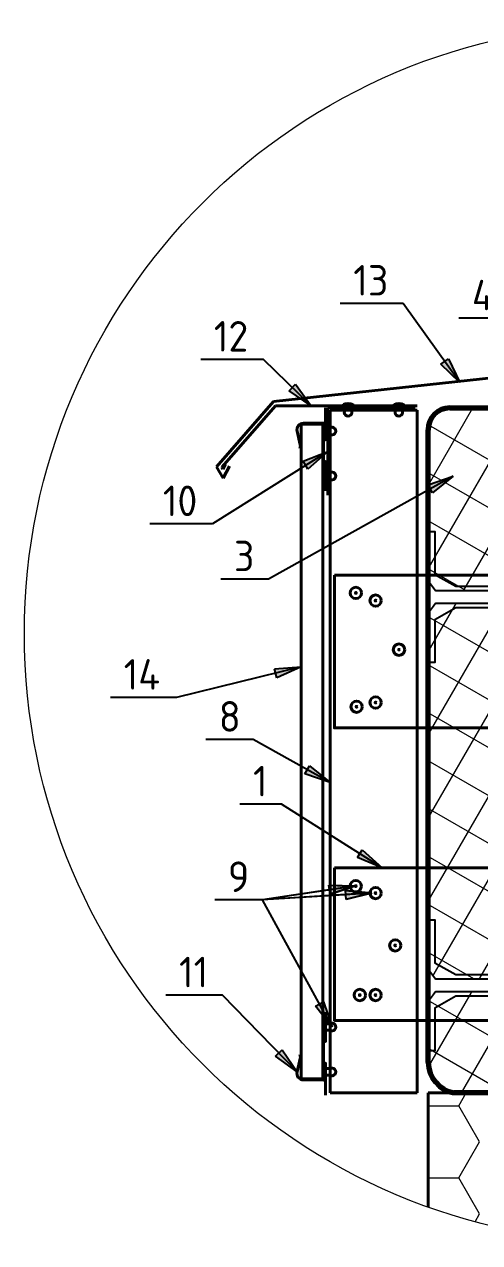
# Model space of a CAD drawing. Header units: millimetres. Extents: x -3689 to 2955806, y -724709 to -635850.
# Drawn here: x 2945023 to 2945232, y -719557 to -718999 of the extents above; entities that cross this region are included whole.
import ezdxf

# ---------------------------------------------------------------- set-up
doc = ezdxf.new("R2010")
doc.units = ezdxf.units.MM
doc.set_wipeout_variables(frame=1)
for name, color, linetype, lineweight in [('_PP_Primary Line Continuous', 3, 'Continuous', 40), ('_Выноска', 7, 'Continuous', 15), ('гидроветрозащита', 10, 'Continuous', 70), ('Штрих Мин. Вата', 40, 'Continuous', 15)]:
    doc.layers.add(name, color=color, linetype=linetype, lineweight=lineweight)
doc.styles.add('GOST-2.304_Type-B', font='')
doc.styles.get('GOST-2.304_Type-B').set_extended_font_data('GOST Common')

msp = doc.modelspace()

# ---------------------------------------------------------------- hatches: boundary and pattern name
for points in [[(2945222.78, -719163.19), (2945214.05, -719154.68), (2945217.49, -719152.21)], [(2945154.52, -719173.79), (2945144.45, -719166.94), (2945147.4, -719163.91)], [(2945162.2, -719194.79), (2945153.06, -719202.86), (2945150.86, -719199.24)], [(2945219.71, -719206.04), (2945210.25, -719213.73), (2945208.19, -719210.03)], [(2945149.91, -719293.53), (2945138.76, -719298.45), (2945137.75, -719294.34)], [(2945163.2, -719346.47), (2945151.69, -719342.46), (2945153.76, -719338.77)], [(2945187.04, -719385.54), (2945175.76, -719380.93), (2945178.01, -719377.35)], [(2945174.78, -719393.94), (2945163.22, -719397.79), (2945162.6, -719393.61)], [(2945174.87, -719393.8), (2945163.32, -719397.69), (2945162.68, -719393.51)], [(2945182.35, -719397.23), (2945170.53, -719400.19), (2945170.23, -719395.97)], [(2945182.45, -719397.1), (2945170.64, -719400.09), (2945170.33, -719395.87)], [(2945164.13, -719458.57), (2945156.51, -719449.06), (2945160.22, -719447.03)], [(2945148.1, -719479.09), (2945138.22, -719471.96), (2945141.25, -719469.01)]]:
    msp.add_hatch(color=256).paths.add_polyline_path(points, flags=0)

# ---------------------------------------------------------------- linework, layer by layer
for p, q in [((2945196.68, -719126.89), (2945167.88, -719126.89)), ((2945222.78, -719163.19), (2945196.68, -719126.89)), ((2945245.43, -719133.67), (2945222.23, -719133.67)), ((2945132.71, -719152.57), (2945103.91, -719152.57)), ((2945154.52, -719173.79), (2945132.71, -719152.57)), ((2945214.05, -719154.68), (2945217.49, -719152.21)), ((2945222.78, -719163.19), (2945214.05, -719154.68)), ((2945217.49, -719152.21), (2945222.78, -719163.19)), ((2945144.45, -719166.94), (2945147.4, -719163.91)), ((2945154.52, -719173.79), (2945144.45, -719166.94)), ((2945147.4, -719163.91), (2945154.52, -719173.79)), ((2945162.2, -719194.79), (2945109.33, -719227.98)), ((2945150.86, -719199.24), (2945162.2, -719194.79)), ((2945162.2, -719194.79), (2945153.06, -719202.86)), ((2945153.06, -719202.86), (2945150.86, -719199.24)), ((2945219.71, -719206.04), (2945134.93, -719253.26)), ((2945208.19, -719210.03), (2945219.71, -719206.04)), ((2945219.71, -719206.04), (2945210.25, -719213.73)), ((2945210.25, -719213.73), (2945208.19, -719210.03)), ((2945109.33, -719227.98), (2945080.53, -719227.98)), ((2945134.93, -719253.26), (2945113.13, -719253.26)), ((2945149.91, -719293.53), (2945092.79, -719307.54)), ((2945137.75, -719294.34), (2945149.91, -719293.53)), ((2945138.76, -719298.45), (2945137.75, -719294.34)), ((2945149.91, -719293.53), (2945138.76, -719298.45)), ((2945092.79, -719307.54), (2945062.59, -719307.54)), ((2945127.98, -719326.79), (2945106.18, -719326.79)), ((2945163.2, -719346.47), (2945127.98, -719326.79)), ((2945151.69, -719342.46), (2945153.76, -719338.77)), ((2945153.76, -719338.77), (2945163.2, -719346.47)), ((2945163.2, -719346.47), (2945151.69, -719342.46)), ((2945140.88, -719356.46), (2945121.88, -719356.46)), ((2945187.04, -719385.54), (2945140.88, -719356.46)), ((2945175.76, -719380.93), (2945178.01, -719377.35)), ((2945178.01, -719377.35), (2945187.04, -719385.54)), ((2945187.04, -719385.54), (2945175.76, -719380.93)), ((2945174.87, -719393.8), (2945132.17, -719400.27)), ((2945174.78, -719393.94), (2945132.17, -719400.27)), ((2945163.22, -719397.79), (2945162.6, -719393.61)), ((2945162.6, -719393.61), (2945174.78, -719393.94)), ((2945163.32, -719397.69), (2945162.68, -719393.51)), ((2945162.68, -719393.51), (2945174.87, -719393.8)), ((2945174.78, -719393.94), (2945163.22, -719397.79)), ((2945174.87, -719393.8), (2945163.32, -719397.69)), ((2945170.53, -719400.19), (2945170.23, -719395.97)), ((2945170.23, -719395.97), (2945182.35, -719397.23)), ((2945170.64, -719400.09), (2945170.33, -719395.87)), ((2945170.33, -719395.87), (2945182.45, -719397.1)), ((2945132.17, -719400.27), (2945110.37, -719400.27)), ((2945182.45, -719397.1), (2945132.17, -719400.27)), ((2945182.35, -719397.23), (2945132.17, -719400.27)), ((2945164.13, -719458.57), (2945132.17, -719400.27)), ((2945182.35, -719397.23), (2945170.53, -719400.19)), ((2945182.45, -719397.1), (2945170.64, -719400.09)), ((2945113.97, -719443.97), (2945087.97, -719443.97)), ((2945148.1, -719479.09), (2945113.97, -719443.97)), ((2945156.51, -719449.06), (2945160.22, -719447.03)), ((2945164.13, -719458.57), (2945156.51, -719449.06)), ((2945160.22, -719447.03), (2945164.13, -719458.57)), ((2945138.22, -719471.96), (2945141.25, -719469.01)), ((2945141.25, -719469.01), (2945148.1, -719479.09)), ((2945148.1, -719479.09), (2945138.22, -719471.96))]:
    msp.add_line(p, q)
at = {"layer": '_PP_Primary Line Continuous'}
for p, q in [((2945305.61, -719153.59), (2945137.29, -719171.79)), ((2945137.29, -719171.79), (2945111.12, -719201.8)), ((2945137.29, -719171.79), (2945137.29, -719171.79)), ((2945138.2, -719173.79), (2945113.59, -719202.01)), ((2945203.2, -719173.79), (2945138.2, -719173.79)), ((2945202.2, -719174.79), (2945162.2, -719174.79)), ((2945162.2, -719174.79), (2945162.2, -719214.79)), ((2945159.91, -719182.28), (2945149.91, -719182.28)), ((2945149.91, -719182.28), (2945149.91, -719482.28)), ((2945159.91, -719482.28), (2945159.91, -719182.28)), ((2945114.11, -719202.86), (2945115.28, -719200.58)), ((2945111.12, -719201.8), (2945114.27, -719206.95)), ((2945113.59, -719202.01), (2945114.11, -719202.86)), ((2945114.27, -719206.95), (2945117.06, -719201.49)), ((2945149.91, -719482.28), (2945159.91, -719482.28)), ((2945308.2, -719488.79), (2945208.2, -719488.79))]:
    msp.add_line(p, q, dxfattribs=at)
at = {"layer": '_PP_Primary Line Continuous', "color": 217, "true_color": 0x93278f}
for p, q in [((2945163.2, -719488.79), (2945163.2, -719175.79)), ((2945163.2, -719175.79), (2945203.2, -719175.79)), ((2945203.2, -719175.79), (2945203.2, -719488.79)), ((2945203.2, -719488.79), (2945163.2, -719488.79))]:
    msp.add_line(p, q, dxfattribs=at)
at = {"layer": '_PP_Primary Line Continuous', "ltscale": 10}
for p, q in [((2945308.2, -719174.79), (2945218.2, -719174.79)), ((2945208.2, -719184.79), (2945208.2, -719474.79)), ((2945208.2, -719524.79), (2945208.2, -719488.79)), ((2945220.14, -719488.79), (2945308.2, -719488.79)), ((2945220.14, -719488.79), (2945308.2, -719488.79)), ((2945208.2, -719541.09), (2945208.2, -719524.79))]:
    msp.add_line(p, q, dxfattribs=at)
at = {"layer": '_PP_Primary Line Continuous', "color": 116, "true_color": 0x136734}
for points in [[(2945169, -719173.54), (2945169, -719173.79), (2945170, -719173.79), (2945170, -719175.8, 1.795088), (2945173, -719175.8), (2945173, -719173.79), (2945174, -719173.79), (2945174, -719173.54, 0.29532)], [(2945192.25, -719173.54), (2945192.25, -719173.79), (2945193.25, -719173.79), (2945193.25, -719175.8, 1.795088), (2945196.25, -719175.8), (2945196.25, -719173.79), (2945197.25, -719173.79), (2945197.25, -719173.54, 0.29532)], [(2945160.95, -719187.91), (2945161.2, -719187.91), (2945161.2, -719186.91), (2945163.2, -719186.91, 1.795088), (2945163.2, -719183.91), (2945161.2, -719183.91), (2945161.2, -719182.91), (2945160.95, -719182.91, 0.29532)], [(2945160.95, -719208.49), (2945161.2, -719208.49), (2945161.2, -719207.49), (2945163.2, -719207.49, 1.795088), (2945163.2, -719204.49), (2945161.2, -719204.49), (2945161.2, -719203.49), (2945160.95, -719203.49, 0.29532)], [(2945160.95, -719456.07), (2945161.2, -719456.07), (2945161.2, -719457.07), (2945163.2, -719457.07, -1.795088), (2945163.2, -719460.07), (2945161.2, -719460.07), (2945161.2, -719461.07), (2945160.95, -719461.07, -0.29532)], [(2945160.95, -719476.65), (2945161.2, -719476.65), (2945161.2, -719477.65), (2945163.2, -719477.65, -1.795088), (2945163.2, -719480.65), (2945161.2, -719480.65), (2945161.2, -719481.65), (2945160.95, -719481.65, -0.29532)]]:
    msp.add_lwpolyline(points, format="xyb", close=True, dxfattribs=at)
at = {"layer": '_PP_Primary Line Continuous', "color": 6}
for points in [[(2945161.2, -719174.79), (2945161.2, -719180.79, -0.414214), (2945160.2, -719181.79), (2945151.01, -719181.79, 0.485847), (2945148.1, -719185.5), (2945149.58, -719191.63, -0.144281), (2945149.53, -719192.76), (2945149.32, -719193.35)], [(2945161.2, -719489.79), (2945161.2, -719483.79, 0.414214), (2945160.2, -719482.79), (2945151.01, -719482.79, -0.485847), (2945148.1, -719479.09), (2945149.58, -719472.96, 0.144281), (2945149.53, -719471.83), (2945149.32, -719471.24)]]:
    msp.add_lwpolyline(points, format="xyb", dxfattribs=at)
for points in [[(2945161.2, -719212.79), (2945161.2, -719199.39), (2945160.2, -719199.39), (2945160.2, -719189.39), (2945161.2, -719189.39), (2945161.2, -719174.79)], [(2945161.2, -719451.79), (2945161.2, -719465.2), (2945160.2, -719465.2), (2945160.2, -719475.2), (2945161.2, -719475.2), (2945161.2, -719489.79)]]:
    msp.add_lwpolyline(points, dxfattribs=at)
at = {"layer": '_PP_Primary Line Continuous', "color": 159, "true_color": 0x22346e}
for points in [[(2945165.25, -719251.47), (2945306.7, -719251.47), (2945306.7, -719321.47), (2945165.25, -719321.47)], [(2945165.25, -719385.54), (2945306.7, -719385.54), (2945306.7, -719455.54), (2945165.25, -719455.54)]]:
    msp.add_lwpolyline(points, close=True, dxfattribs=at)
at = {"layer": '_PP_Primary Line Continuous', "color": 7}
for centre, radius in [((2945175.05, -719259.59), 2.61), ((2945175.05, -719259.59), 0.21), ((2945184.11, -719263.11), 2.61), ((2945184.11, -719263.11), 0.21), ((2945194.83, -719285.6), 2.61), ((2945194.83, -719285.6), 0.21), ((2945184.11, -719309.83), 2.61), ((2945175.39, -719311.74), 2.61), ((2945175.39, -719311.74), 0.21), ((2945184.11, -719309.83), 0.21), ((2945174.98, -719393.97), 2.61), ((2945174.98, -719393.97), 0.21), ((2945184.11, -719397.17), 2.61), ((2945184.11, -719397.17), 0.21), ((2945193.12, -719421.16), 2.61), ((2945193.12, -719421.16), 0.21), ((2945176.84, -719443.9), 2.61), ((2945176.84, -719443.9), 0.21), ((2945184.11, -719443.9), 2.61), ((2945184.11, -719443.9), 0.21)]:
    msp.add_circle(centre, radius, dxfattribs=at)
at = {"layer": '_PP_Primary Line Continuous', "ltscale": 10}
for centre, radius, start, end in [((2945218.2, -719184.79), 10, 90, 180), ((2945222.84, -719474.4), 14.65, 181.5535, 259.3691)]:
    msp.add_arc(centre, radius, start, end, dxfattribs=at)
at = {"layer": '_Выноска'}
msp.add_circle((2945302.25, -719278.19), 279.22, dxfattribs=at)
at = {"layer": 'гидроветрозащита'}
for p, q in [((2945218.2, -719174.79), (2945307.2, -719174.79)), ((2945208.2, -719474.79), (2945208.2, -719184.79)), ((2945308.2, -719488.79), (2945220.14, -719488.79))]:
    msp.add_line(p, q, dxfattribs=at)
for centre, radius, start, end in [((2945218.2, -719184.79), 10, 90, 180), ((2945222.84, -719474.4), 14.65, 181.5535, 259.3691)]:
    msp.add_arc(centre, radius, start, end, dxfattribs=at)
at = {"layer": 'Штрих Мин. Вата', "linetype": 'Continuous'}
for p, q in [((2945208.2, -719210.4), (2945228.75, -719174.79)), ((2945208.2, -719248.5), (2945250.75, -719174.79)), ((2945208.2, -719286.6), (2945272.75, -719174.79)), ((2945208.2, -719324.7), (2945294.75, -719174.79)), ((2945308.2, -719240.23), (2945208.44, -719182.63)), ((2945208.2, -719362.8), (2945308.2, -719189.59)), ((2945308.2, -719262.23), (2945208.2, -719204.49)), ((2945308.2, -719284.23), (2945208.2, -719226.49)), ((2945208.2, -719400.9), (2945308.2, -719227.69)), ((2945308.2, -719306.22), (2945208.2, -719248.49)), ((2945208.2, -719439), (2945308.2, -719265.79)), ((2945308.2, -719328.22), (2945208.2, -719270.49)), ((2945308.2, -719350.22), (2945208.2, -719292.48)), ((2945208.39, -719476.77), (2945308.2, -719303.89)), ((2945308.2, -719372.21), (2945208.2, -719314.48)), ((2945308.2, -719394.21), (2945208.2, -719336.48)), ((2945223.44, -719488.79), (2945308.2, -719341.99)), ((2945308.2, -719416.21), (2945208.2, -719358.47)), ((2945308.2, -719438.21), (2945208.2, -719380.47)), ((2945308.2, -719460.2), (2945208.2, -719402.47)), ((2945308.2, -719482.2), (2945208.2, -719424.46)), ((2945281.52, -719488.79), (2945208.2, -719446.46)), ((2945243.42, -719488.79), (2945208.2, -719468.46)), ((2945222.29, -719494.7), (2945225.69, -719488.79)), ((2945208.2, -719494.7), (2945222.29, -719494.7)), ((2945231.81, -719511.2), (2945222.29, -719494.7)), ((2945222.29, -719527.69), (2945231.81, -719511.2)), ((2945208.2, -719527.69), (2945222.29, -719527.69)), ((2945231.81, -719544.19), (2945222.29, -719527.69)), ((2945229.72, -719547.82), (2945231.81, -719544.19))]:
    msp.add_line(p, q, dxfattribs=at)

# ---------------------------------------------------------------- texts
at = {"style": 'GOST-2.304_Type-B'}
for s, p in [('13', (2945173.88, -719123.29)), ('4', (2945228.23, -719130.07)), ('12', (2945109.91, -719148.97)), ('10', (2945086.53, -719224.38)), ('3', (2945119.13, -719249.66)), ('14', (2945068.59, -719303.94)), ('8', (2945112.18, -719323.19)), ('1', (2945127.88, -719352.86)), ('9', (2945116.37, -719396.67)), ('11', (2945093.97, -719440.37))]:
    msp.add_text(s, height=14, dxfattribs=at).set_placement(p)

# ---------------------------------------------------------------- next in the draw order: wipeouts: each hides what was drawn before it
at = {"color": 251, "lineweight": 0}
for points in [[(2945209.33, -719267.17), (2945209.33, -719255.77), (2945209.33, -719255.77), (2945209.33, -719255.77), (2945211.56, -719258.67), (2945211.56, -719258.67), (2945347.96, -719258.67), (2945357.66, -719261.47), (2945347.96, -719264.27), (2945211.56, -719264.27)], [(2945209.33, -719445.18), (2945209.33, -719433.78), (2945209.33, -719433.78), (2945209.33, -719433.78), (2945211.56, -719436.68), (2945211.56, -719436.68), (2945347.96, -719436.68), (2945357.66, -719439.48), (2945347.96, -719442.28), (2945211.56, -719442.28)]]:
    msp.add_wipeout(points, dxfattribs=at)

# ---------------------------------------------------------------- next in the draw order: linework, layer by layer
at = {"color": 1}
for points in [[(2945285.44, -719266.47), (2945220.91, -719266.47), (2945211.2, -719271.85), (2945211.2, -719291.47), (2945208.2, -719291.47), (2945208.2, -719231.47), (2945211.2, -719231.47), (2945211.2, -719251.09), (2945220.91, -719256.47), (2945285.44, -719256.47)], [(2945371.14, -719264.47), (2945211.63, -719264.47), (2945208.84, -719268.12), (2945208.84, -719268.12), (2945208.2, -719268.12), (2945208.2, -719254.82), (2945208.84, -719254.82), (2945208.84, -719254.82), (2945211.63, -719258.47), (2945371.13, -719258.47)], [(2945285.44, -719444.48), (2945220.91, -719444.48), (2945211.2, -719449.86), (2945211.2, -719469.48), (2945208.2, -719469.48), (2945208.2, -719409.48), (2945211.2, -719409.48), (2945211.2, -719429.11), (2945220.91, -719434.48), (2945285.44, -719434.48)], [(2945371.14, -719442.48), (2945211.63, -719442.48), (2945208.84, -719446.14), (2945208.84, -719446.14), (2945208.2, -719446.14), (2945208.2, -719432.83), (2945208.84, -719432.83), (2945208.84, -719432.83), (2945211.63, -719436.48), (2945371.13, -719436.48)]]:
    msp.add_lwpolyline(points, dxfattribs=at)

doc.saveas('drawing.dxf')
